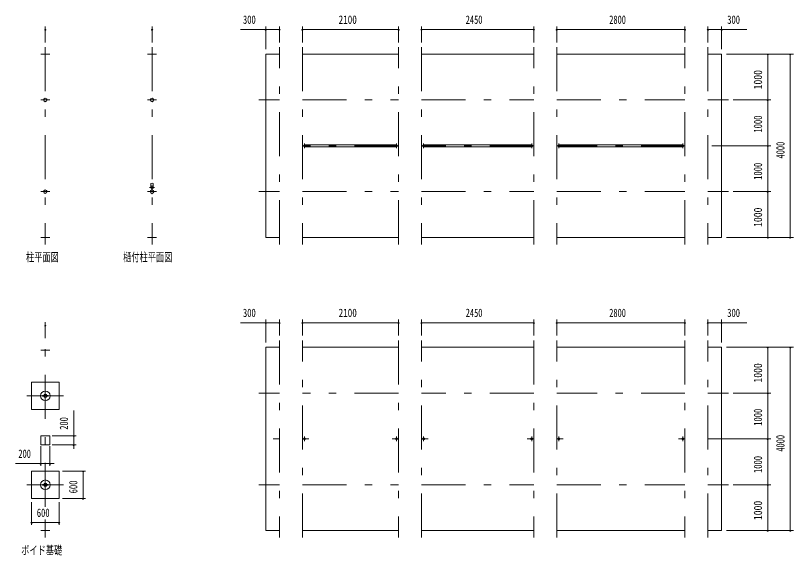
# Model space of a CAD drawing. Units: millimetres, scale not verified. Extents: x -32274 to 32279, y -14169 to 14171.
# Drawn here: x -27849 to -10871, y -11297 to 478 of the extents above; entities that cross this region are included whole.
import ezdxf
from ezdxf.enums import TextEntityAlignment as Align

# ---------------------------------------------------------------- set-up
doc = ezdxf.new("R2010")
doc.units = ezdxf.units.MM
doc.header["$LTSCALE"] = 80
doc.linetypes.add('USER3', pattern=[24, 12, -5, 2, -5])
for name, color, linetype, lineweight in [('0-2_1-0BOLD', 7, 'Continuous', 18), ('0-3_1-2CENTER', 3, 'USER3', 18), ('0-5_1-5DIM', 3, 'Continuous', 18)]:
    doc.layers.add(name, color=color, linetype=linetype, lineweight=lineweight)
doc.styles.add('ＭＳ ゴシック', font='')
doc.styles.get('ＭＳ ゴシック').set_extended_font_data('MS Gothic')

msp = doc.modelspace()

# ---------------------------------------------------------------- linework, layer by layer
at = {"layer": '0-2_1-0BOLD'}
for p, q in [((-27299.14, -361.63), (-27099.14, -361.63)), ((-24969.4, -361.63), (-24769.4, -361.63)), ((-19487.95, -361.62), (-21587.96, -361.62)), ((-16537.95, -361.62), (-18987.95, -361.62)), ((-13237.95, -361.62), (-16037.95, -361.62)), ((-21541.6, -2340.27), (-19534.31, -2340.27)), ((-16584.3, -2340.27), (-18941.6, -2340.27)), ((-15991.6, -2340.27), (-13284.31, -2340.27)), ((-19534.31, -2382.98), (-21541.6, -2382.98)), ((-18941.6, -2382.98), (-16584.3, -2382.98)), ((-13284.31, -2382.98), (-15991.6, -2382.98)), ((-24896.91, -3262.11), (-24896.91, -3186.58)), ((-24841.9, -3186.58), (-24841.9, -3262.11)), ((-24874.01, -3300.36), (-24874.01, -3322.14)), ((-24872.4, -3323.59), (-24872.4, -3298.96)), ((-24866.41, -3298.96), (-24866.41, -3323.59)), ((-24864.8, -3322.14), (-24864.8, -3300.36)), ((-27099.14, -4361.62), (-27299.14, -4361.62)), ((-24769.4, -4361.62), (-24969.4, -4361.62)), ((-21587.96, -4361.62), (-19487.95, -4361.62)), ((-18987.95, -4361.62), (-16537.95, -4361.62)), ((-16037.95, -4361.62), (-13237.95, -4361.62)), ((-12737.95, -4361.62), (-12437.96, -4361.62)), ((-21587.96, -6756.63), (-19487.95, -6756.63)), ((-18987.95, -6756.63), (-16537.95, -6756.63)), ((-16037.95, -6756.63), (-13237.95, -6756.63)), ((-12737.95, -6756.63), (-12437.96, -6756.63)), ((-27299.14, -6816.63), (-27099.14, -6816.63)), ((-27233.89, -7810.13), (-27164.39, -7810.13)), ((-27164.39, -7823.13), (-27233.89, -7823.13)), ((-27161.55, -7810.13), (-27134.14, -7810.13)), ((-27233.89, -9750.13), (-27164.39, -9750.13)), ((-27164.39, -9763.13), (-27233.89, -9763.13)), ((-27161.55, -9750.13), (-27134.14, -9750.13)), ((-27099.14, -10756.63), (-27299.14, -10756.63)), ((-19487.95, -10756.63), (-21587.96, -10756.63)), ((-16537.95, -10756.63), (-18987.95, -10756.63)), ((-13237.95, -10756.63), (-16037.95, -10756.63))]:
    msp.add_line(p, q, dxfattribs=at)
for points in [[(-22087.96, -361.62), (-22387.95, -361.62), (-22387.95, -4361.62), (-22087.96, -4361.62)], [(-12437.96, -4361.62), (-12437.96, -361.62), (-12737.95, -361.62)], [(-22087.96, -10756.63), (-22387.95, -10756.63), (-22387.95, -6756.63), (-22087.96, -6756.63)], [(-12437.96, -6756.63), (-12437.96, -10756.63), (-12737.95, -10756.63)], [(-27236.73, -7823.13), (-27264.14, -7823.13), (-27264.14, -7810.13), (-27236.73, -7810.13)], [(-27134.14, -7810.13), (-27134.14, -7823.13), (-27161.55, -7823.13)], [(-27236.73, -9763.13), (-27264.14, -9763.13), (-27264.14, -9750.13), (-27236.73, -9750.13)], [(-27134.14, -9750.13), (-27134.14, -9763.13), (-27161.55, -9763.13)]]:
    msp.add_lwpolyline(points, dxfattribs=at)
for points in [[(-26899.14, -7516.63), (-27499.14, -7516.63), (-27499.14, -8116.63), (-26899.14, -8116.63)], [(-27099.14, -8686.63), (-27299.14, -8686.63), (-27299.14, -8886.63), (-27099.14, -8886.63)], [(-26899.14, -9456.63), (-27499.14, -9456.63), (-27499.14, -10056.63), (-26899.14, -10056.63)]]:
    msp.add_lwpolyline(points, close=True, dxfattribs=at)
for centre, radius in [((-27199.14, -1361.63), 38.15), ((-27199.14, -1361.63), 35.35), ((-24869.41, -1361.63), 38.15), ((-24869.41, -1361.63), 35.35), ((-27199.14, -3361.63), 38.15), ((-27199.14, -3361.63), 35.35), ((-24869.41, -3361.63), 38.15), ((-24869.41, -3361.63), 35.35), ((-24869.41, -3271.63), 27.5), ((-24869.41, -3240.28), 2.25), ((-24869.41, -3403.62), 2.25), ((-27199.14, -7816.63), 105), ((-27199.14, -7816.63), 38.15), ((-27199.14, -7816.63), 35.35), ((-21541.61, -8756.63), 21.35), ((-21541.61, -8756.63), 19.05), ((-19534.3, -8756.63), 21.35), ((-19534.3, -8756.63), 19.05), ((-18941.6, -8756.63), 21.35), ((-18941.6, -8756.63), 19.05), ((-16584.3, -8756.63), 21.35), ((-16584.3, -8756.63), 19.05), ((-15991.6, -8756.63), 21.35), ((-15991.6, -8756.63), 19.05), ((-13284.3, -8756.63), 21.35), ((-13284.3, -8756.63), 19.05), ((-27199.14, -9756.63), 105), ((-27199.14, -9756.63), 38.15), ((-27199.14, -9756.63), 35.35)]:
    msp.add_circle(centre, radius, dxfattribs=at)
for centre, radius, start, end in [((-21541.6, -2361.62), 21.35, 90, 270), ((-19534.31, -2361.62), 21.35, 270, 90), ((-18941.6, -2361.62), 21.35, 90, 270), ((-16584.3, -2361.62), 21.35, 270, 90), ((-15991.6, -2361.62), 21.35, 90, 270), ((-13284.31, -2361.62), 21.35, 270, 90), ((-24869.41, -3222.08), 44.9, 52.23546, 127.76454), ((-24869.41, -3361.63), 39.75, 96.64514, 265.61671), ((-24869.41, -3271.63), 29.1, 95.93016, 260.90512), ((-24869.41, -3289.03), 44.9, 109.58864, 127.76454), ((-24869.41, -3240.28), 3.85, 321.34222, 270), ((-24869.41, -3271.63), 29.1, 279.09488, 90), ((-24869.41, -3361.63), 39.75, 270, 83.35486), ((-24869.41, -3289.03), 44.9, 52.23546, 70.41136), ((-24869.41, -3403.62), 3.85, 90, 37.90752)]:
    msp.add_arc(centre, radius, start, end, dxfattribs=at)
at = {"layer": '0-3_1-2CENTER'}
for p, q in [((-27199.14, -211.63), (-27199.14, -4511.63)), ((-24869.41, -211.63), (-24869.41, -4511.63)), ((-22087.96, -4511.62), (-22087.96, -211.62)), ((-21587.96, -211.62), (-21587.96, -4511.62)), ((-19487.95, -4511.62), (-19487.95, -211.62)), ((-18987.95, -211.62), (-18987.95, -4511.62)), ((-16537.95, -4511.62), (-16537.95, -211.62)), ((-16037.95, -211.62), (-16037.95, -4511.62)), ((-13237.95, -4511.62), (-13237.95, -211.62)), ((-12737.95, -211.62), (-12737.95, -4511.62)), ((-27099.14, -1361.63), (-27299.14, -1361.63)), ((-24969.4, -1361.63), (-24769.4, -1361.63)), ((-22537.95, -1361.63), (-22087.96, -1361.63)), ((-21587.96, -1361.63), (-19487.95, -1361.63)), ((-18987.95, -1361.63), (-16537.95, -1361.63)), ((-16037.95, -1361.63), (-13237.95, -1361.63)), ((-12737.95, -1361.63), (-12287.95, -1361.63)), ((-19487.95, -2361.62), (-21587.96, -2361.62)), ((-21541.6, -2310.28), (-21541.6, -2412.97)), ((-19534.31, -2412.97), (-19534.31, -2310.28)), ((-16537.95, -2361.62), (-18987.95, -2361.62)), ((-18941.6, -2310.28), (-18941.6, -2412.97)), ((-16584.3, -2412.97), (-16584.3, -2310.28)), ((-13237.96, -2361.62), (-16037.95, -2361.62)), ((-15991.6, -2310.28), (-15991.6, -2412.97)), ((-13284.31, -2412.97), (-13284.31, -2310.28)), ((-27299.14, -3361.63), (-27099.14, -3361.63)), ((-24969.4, -3361.63), (-24769.4, -3361.63)), ((-24814.41, -3271.63), (-24924.41, -3271.63)), ((-24880.17, -3311.3), (-24858.64, -3311.3)), ((-22537.95, -3361.62), (-22087.96, -3361.62)), ((-21587.96, -3361.62), (-19487.95, -3361.62)), ((-18987.95, -3361.62), (-16537.95, -3361.62)), ((-16037.95, -3361.62), (-13237.95, -3361.62)), ((-12737.95, -3361.62), (-12287.95, -3361.62)), ((-22087.96, -6606.63), (-22087.96, -10906.63)), ((-21587.96, -10906.63), (-21587.96, -6606.63)), ((-19487.95, -6606.63), (-19487.95, -10906.63)), ((-18987.95, -10906.63), (-18987.95, -6606.63)), ((-16537.95, -6606.63), (-16537.95, -10906.63)), ((-16037.95, -10906.63), (-16037.95, -6606.63)), ((-13237.95, -6606.63), (-13237.95, -10906.63)), ((-12737.95, -10906.63), (-12737.95, -6606.63)), ((-27199.14, -10238.76), (-27199.14, -6666.63)), ((-22087.96, -7756.63), (-22537.95, -7756.63)), ((-19487.95, -7756.63), (-21587.96, -7756.63)), ((-16537.95, -7756.63), (-18987.95, -7756.63)), ((-13237.95, -7756.63), (-16037.95, -7756.63)), ((-12287.95, -7756.63), (-12737.95, -7756.63)), ((-27599.14, -7816.63), (-26799.14, -7816.63)), ((-22229.38, -8756.63), (-22087.96, -8756.63)), ((-21587.96, -8756.63), (-21446.54, -8756.63)), ((-21541.61, -8705.28), (-21541.61, -8807.98)), ((-19487.95, -8756.63), (-19629.38, -8756.63)), ((-19534.3, -8807.98), (-19534.3, -8705.28)), ((-18846.53, -8756.63), (-18987.95, -8756.63)), ((-18941.6, -8705.28), (-18941.6, -8807.98)), ((-16537.95, -8756.63), (-16679.38, -8756.63)), ((-16584.3, -8807.98), (-16584.3, -8705.28)), ((-15896.53, -8756.63), (-16037.95, -8756.63)), ((-15991.6, -8705.28), (-15991.6, -8807.98)), ((-13237.95, -8756.63), (-13379.38, -8756.63)), ((-13284.3, -8705.28), (-13284.3, -8807.98)), ((-12596.53, -8756.63), (-12737.95, -8756.63)), ((-26799.14, -9756.63), (-27599.14, -9756.63)), ((-22087.96, -9756.63), (-22537.95, -9756.63)), ((-21587.96, -9756.63), (-19487.95, -9756.63)), ((-18987.95, -9756.63), (-16537.95, -9756.63)), ((-16037.95, -9756.63), (-13237.95, -9756.63)), ((-12737.95, -9756.63), (-12287.95, -9756.63)), ((-27199.14, -10511.63), (-27199.14, -10906.63))]:
    msp.add_line(p, q, dxfattribs=at)
at = {"layer": '0-5_1-5DIM'}
for p, q in [((-27185.14, 173.37), (-27213.14, 173.37)), ((-27199.14, 243.38), (-27199.14, -106.63)), ((-24855.41, 173.37), (-24883.41, 173.37)), ((-24869.41, -106.63), (-24869.41, 243.38)), ((-22087.96, 173.38), (-22937.46, 173.38)), ((-22373.96, 173.38), (-22401.96, 173.38)), ((-22387.96, 243.38), (-22387.96, -256.63)), ((-22073.96, 173.38), (-22101.96, 173.38)), ((-22087.96, -106.62), (-22087.96, 243.38)), ((-21573.96, 173.38), (-21601.96, 173.38)), ((-21587.96, 243.38), (-21587.96, -106.62)), ((-19487.95, 173.38), (-21587.96, 173.38)), ((-19473.95, 173.38), (-19501.95, 173.38)), ((-19487.95, -106.62), (-19487.95, 243.38)), ((-18973.95, 173.38), (-19001.95, 173.38)), ((-18987.95, 243.38), (-18987.95, -106.62)), ((-16537.95, 173.38), (-18987.95, 173.38)), ((-16523.95, 173.38), (-16551.95, 173.38)), ((-16537.95, -106.62), (-16537.95, 243.38)), ((-16023.95, 173.38), (-16051.95, 173.38)), ((-16037.95, 243.38), (-16037.95, -106.62)), ((-13237.95, 173.38), (-16037.95, 173.38)), ((-13223.95, 173.38), (-13251.95, 173.38)), ((-13237.95, -106.62), (-13237.95, 243.38)), ((-12723.95, 173.38), (-12751.95, 173.38)), ((-12737.95, 243.38), (-12737.95, -106.62)), ((-12737.95, 173.38), (-11888.46, 173.38)), ((-12423.96, 173.38), (-12451.96, 173.38)), ((-12437.96, -256.63), (-12437.96, 243.38)), ((-10870.96, -361.62), (-12332.96, -361.62)), ((-11416.96, -361.62), (-11444.96, -361.62)), ((-11430.96, -361.62), (-11430.96, -4361.63)), ((-10926.96, -361.62), (-10954.96, -361.62)), ((-10940.96, -4361.63), (-10940.96, -361.62)), ((-12182.96, -1361.63), (-11360.96, -1361.63)), ((-11416.96, -1361.63), (-11444.96, -1361.63)), ((-11360.96, -2361.62), (-12649.56, -2361.62)), ((-11416.96, -2361.62), (-11444.96, -2361.62)), ((-12182.96, -3361.62), (-11360.96, -3361.62)), ((-11416.96, -3361.62), (-11444.96, -3361.62)), ((-12332.96, -4361.63), (-10870.96, -4361.63)), ((-11416.96, -4361.63), (-11444.96, -4361.63)), ((-10926.96, -4361.63), (-10954.96, -4361.63)), ((-27185.14, -6281.63), (-27213.14, -6281.63)), ((-27199.14, -6561.63), (-27199.14, -6211.63)), ((-22937.46, -6221.63), (-22087.96, -6221.63)), ((-22373.96, -6221.63), (-22401.96, -6221.63)), ((-22387.96, -6651.63), (-22387.96, -6151.63)), ((-22073.96, -6221.63), (-22101.96, -6221.63)), ((-22087.96, -6151.63), (-22087.96, -6501.63)), ((-21573.96, -6221.63), (-21601.96, -6221.63)), ((-21587.96, -6501.63), (-21587.96, -6151.63)), ((-21587.96, -6221.63), (-19487.95, -6221.63)), ((-19473.95, -6221.63), (-19501.95, -6221.63)), ((-19487.95, -6151.63), (-19487.95, -6501.63)), ((-18973.95, -6221.63), (-19001.95, -6221.63)), ((-18987.95, -6501.63), (-18987.95, -6151.63)), ((-18987.95, -6221.63), (-16537.95, -6221.63)), ((-16523.95, -6221.63), (-16551.95, -6221.63)), ((-16537.95, -6151.63), (-16537.95, -6501.63)), ((-16023.95, -6221.63), (-16051.95, -6221.63)), ((-16037.95, -6501.63), (-16037.95, -6151.63)), ((-16037.95, -6221.63), (-13237.95, -6221.63)), ((-13223.95, -6221.63), (-13251.95, -6221.63)), ((-13237.95, -6151.63), (-13237.95, -6501.63)), ((-12723.95, -6221.63), (-12751.95, -6221.63)), ((-12737.95, -6501.63), (-12737.95, -6151.63)), ((-12737.95, -6221.63), (-11888.46, -6221.63)), ((-12423.96, -6221.63), (-12451.96, -6221.63)), ((-12437.96, -6151.63), (-12437.96, -6651.63)), ((-12332.96, -6756.63), (-10870.96, -6756.63)), ((-11416.96, -6756.63), (-11444.96, -6756.63)), ((-11430.96, -10756.63), (-11430.96, -6756.63)), ((-10926.96, -6756.63), (-10954.96, -6756.63)), ((-10940.96, -6756.63), (-10940.96, -10756.63)), ((-11360.96, -7756.63), (-12182.96, -7756.63)), ((-11416.96, -7756.63), (-11444.96, -7756.63)), ((-26578.56, -8137.13), (-26578.56, -8972.79)), ((-27049, -8686.63), (-26528.56, -8686.63)), ((-26564.56, -8686.63), (-26592.56, -8686.63)), ((-11360.96, -8756.63), (-12649.56, -8756.63)), ((-11416.96, -8756.63), (-11444.96, -8756.63)), ((-27299.14, -9343.7), (-27299.14, -8915.5)), ((-27099.14, -8915.5), (-27099.14, -9343.7)), ((-26528.56, -8886.63), (-27049, -8886.63)), ((-26564.56, -8886.63), (-26592.56, -8886.63)), ((-27007.33, -9293.7), (-27848.64, -9293.7)), ((-27285.14, -9293.7), (-27313.14, -9293.7)), ((-27085.13, -9293.7), (-27113.13, -9293.7)), ((-26324.14, -9456.63), (-26824.14, -9456.63)), ((-26360.14, -9456.63), (-26388.14, -9456.63)), ((-26374.14, -9456.63), (-26374.14, -10056.63)), ((-12182.96, -9756.63), (-11360.96, -9756.63)), ((-11416.96, -9756.63), (-11444.96, -9756.63)), ((-27499.14, -10631.63), (-27499.14, -10131.63)), ((-26899.14, -10131.63), (-26899.14, -10631.63)), ((-26324.14, -10056.63), (-26824.14, -10056.63)), ((-26360.14, -10056.63), (-26388.14, -10056.63)), ((-27485.14, -10581.63), (-27513.14, -10581.63)), ((-26899.14, -10581.63), (-27499.14, -10581.63)), ((-26885.14, -10581.63), (-26913.14, -10581.63)), ((-10870.96, -10756.63), (-12332.96, -10756.63)), ((-11416.96, -10756.63), (-11444.96, -10756.63)), ((-10926.96, -10756.63), (-10954.96, -10756.63))]:
    msp.add_line(p, q, dxfattribs=at)
for centre in [(-27199.14, 173.37), (-24869.41, 173.37), (-22387.96, 173.38), (-22087.96, 173.38), (-21587.96, 173.38), (-19487.95, 173.38), (-18987.95, 173.38), (-16537.95, 173.38), (-16037.95, 173.38), (-13237.95, 173.38), (-12737.95, 173.38), (-12437.96, 173.38), (-11430.96, -361.62), (-10940.96, -361.62), (-11430.96, -1361.63), (-11430.96, -2361.62), (-11430.96, -3361.62), (-11430.96, -4361.63), (-10940.96, -4361.63), (-27199.14, -6281.63), (-22387.96, -6221.63), (-22087.96, -6221.63), (-21587.96, -6221.63), (-19487.95, -6221.63), (-18987.95, -6221.63), (-16537.95, -6221.63), (-16037.95, -6221.63), (-13237.95, -6221.63), (-12737.95, -6221.63), (-12437.96, -6221.63), (-11430.96, -6756.63), (-10940.96, -6756.63), (-11430.96, -7756.63), (-26578.56, -8686.63), (-11430.96, -8756.63), (-26578.56, -8886.63), (-27299.14, -9293.7), (-27099.13, -9293.7), (-26374.14, -9456.63), (-11430.96, -9756.63), (-26374.14, -10056.63), (-27499.14, -10581.63), (-26899.14, -10581.63), (-11430.96, -10756.63), (-10940.96, -10756.63)]:
    msp.add_arc(centre, 14, 180, 0, dxfattribs=at)

# ---------------------------------------------------------------- texts
at = {"layer": '0-5_1-5DIM', "color": 7, "style": 'ＭＳ ゴシック'}
for s, width, p in [('300', 0.75, (-22885.45, 243.38)), ('2100', 0.8, (-20797.5, 243.38)), ('2450', 0.7, (-18023.37, 243.38)), ('2800', 0.7, (-14891.73, 243.38)), ('300', 0.75, (-12315.95, 243.38)), ('柱平面図', 0.7, (-27619.14, -4936.75)), ('樋付柱平面図', 0.7, (-25499.41, -4936.75)), ('300', 0.75, (-22885.45, -6151.63)), ('2100', 0.8, (-20797.5, -6151.63)), ('2450', 0.7, (-18023.37, -6151.63)), ('2800', 0.7, (-14891.73, -6151.63)), ('300', 0.75, (-12315.95, -6151.63)), ('200', 0.7, (-27787.05, -9223.7)), ('600', 0.75, (-27385.14, -10511.63)), ('ボイド基礎', 0.7, (-27724.14, -11331.76))]:
    msp.add_text(s, height=182.3, dxfattribs=dict(at, width=width)).set_placement(p, align=Align.BOTTOM_LEFT)
for s, width, p in [('1000', 0.85, (-11500.96, -1131.55)), ('1000', 0.75, (-11500.96, -2074.2)), ('4000', 0.7, (-11010.96, -2638.42)), ('1000', 0.75, (-11500.96, -3104.2)), ('1000', 0.85, (-11500.96, -4131.55)), ('1000', 0.85, (-11500.96, -7526.56)), ('1000', 0.75, (-11500.96, -8469.21)), ('200', 0.7, (-26648.56, -8555.05)), ('4000', 0.7, (-11010.96, -9033.43)), ('1000', 0.75, (-11500.96, -9499.21)), ('600', 0.75, (-26444.14, -9942.63)), ('1000', 0.85, (-11500.96, -10526.56))]:
    msp.add_text(s, height=182.3, rotation=90, dxfattribs=dict(at, width=width)).set_placement(p, align=Align.BOTTOM_LEFT)

doc.saveas('drawing.dxf')
